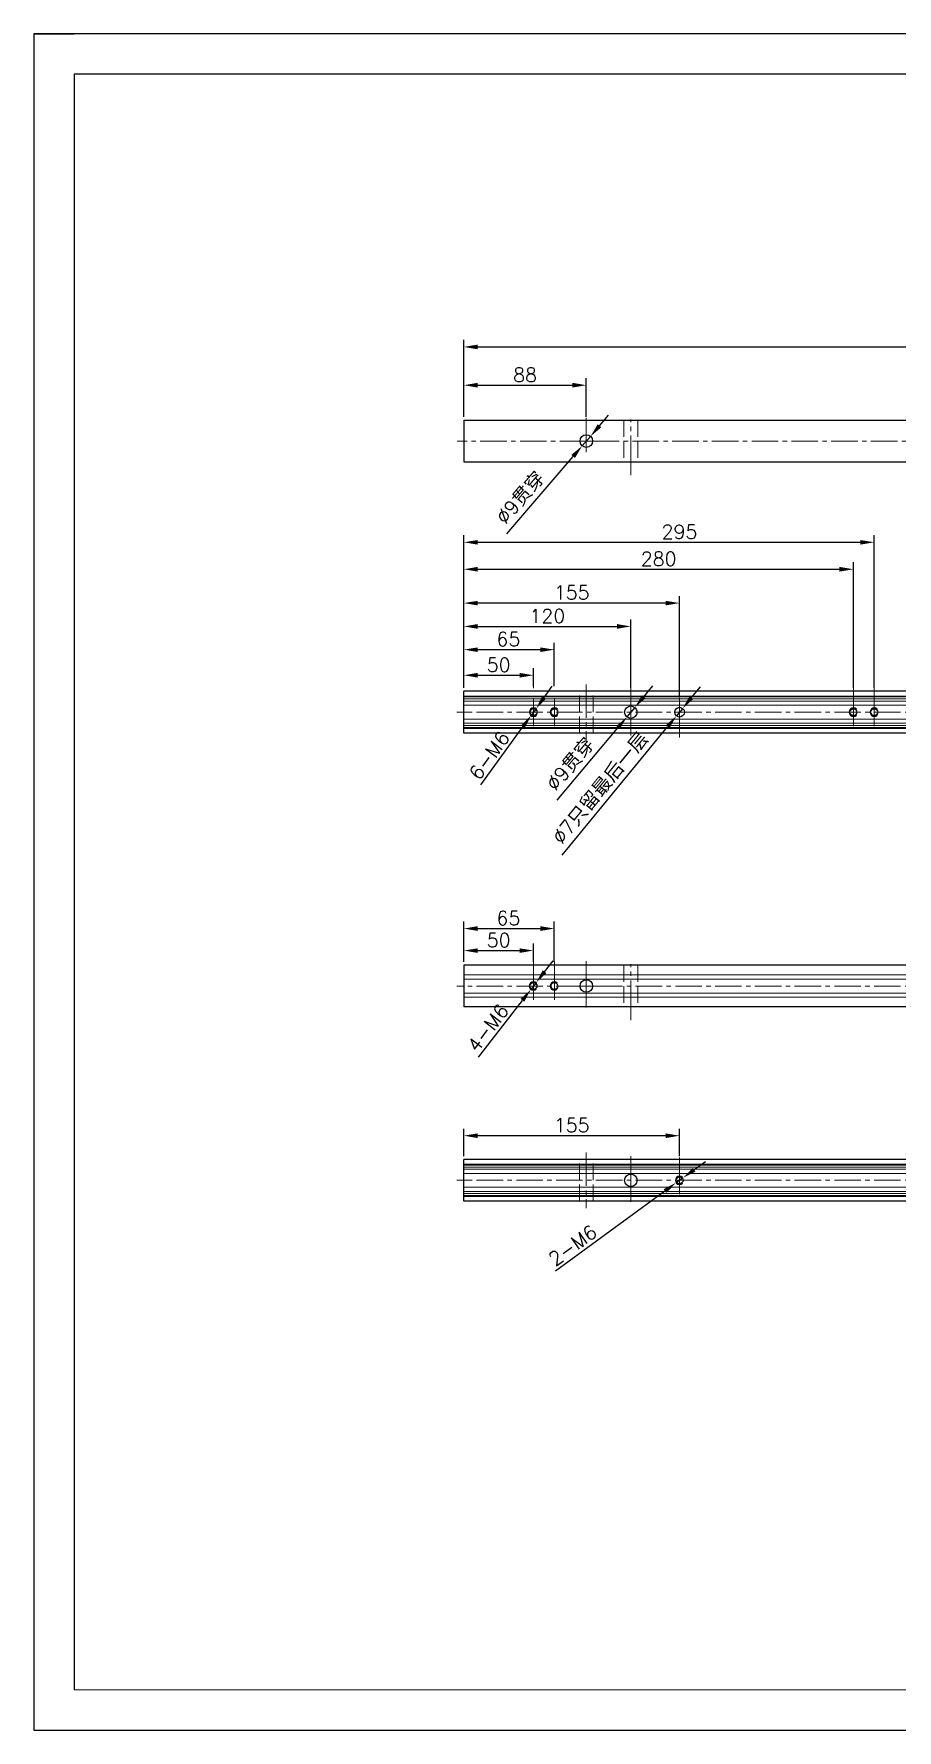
# Model space of a CAD drawing. Header units: millimetres. Extents: x -30327 to 34858, y 4015 to 75103.
# Drawn here: x 10949 to 11570, y 60062 to 61281 of the extents above; entities that cross this region are included whole.
import ezdxf

# ---------------------------------------------------------------- set-up
doc = ezdxf.new("R2010")
doc.units = ezdxf.units.MM
doc.linetypes.add('ACAD_ISO02W100', pattern=[15, 12, -3])
doc.linetypes.add('CENTER2', pattern=[28.575, 19.05, -3.175, 3.175, -3.175])
doc.layers.add('A-TITLEBLOCK', color=7, linetype='Continuous', lineweight=18)
doc.layers.add('cen', color=1, linetype='CENTER2', lineweight=9)
for name, color, linetype in [('green', 3, 'ACAD_ISO02W100'), ('print', 30, 'Continuous'), ('red', 1, 'CENTER2'), ('yellow', 2, 'Continuous')]:
    doc.layers.add(name, color=color, linetype=linetype)
doc.styles.add('GB', font='GBENOR.SHX', dxfattribs={"bigfont": 'gbcbig.shx'})
doc.styles.get("Standard").update_dxf_attribs({"font": 'txt', "bigfont": 'gbcbig.shx'})
doc.dimstyles.new('1-4', dxfattribs={"dimscale": 4, "dimtxt": 2.5, "dimasz": 2.5, "dimexe": 1.25, "dimexo": 0.625, "dimtad": 1, "dimdsep": 46, "dimtxsty": 'Standard', "dimcen": 2.5, "dimadec": 0, "dimazin": 0, "dimtfac": 1, "dimtmove": 0, "dimatfit": 3, "dimfxl": 0, "dimarcsym": 0})

# ---------------------------------------------------------------- blocks, each defined once
blk = doc.blocks.new('*D90')
at = {"layer": 'Defpoints', "color": 0, "transparency": 16777216}
for p in [(12172.5, 61056.3), (11258.5, 61003.6), (12172.5, 61004.3)]:
    blk.add_point(p, dxfattribs=at)
at = {"layer": 'yellow', "color": 0, "lineweight": -2, "transparency": 16777216}
for p, q in [((11258.5, 61006.1), (11258.5, 61061.3)), ((11268.5, 61056.3), (12162.5, 61056.3)), ((12172.5, 61006.8), (12172.5, 61061.3))]:
    blk.add_line(p, q, dxfattribs=at)
at = {"layer": 'yellow', "color": 0, "transparency": 16777216}
for points in [[(11268.5, 61058), (11268.5, 61054.6), (11258.5, 61056.3)], [(12162.5, 61058), (12162.5, 61054.6), (12172.5, 61056.3)]]:
    blk.add_solid(points, dxfattribs=at)
at = {"layer": 'yellow', "color": 0, "lineweight": 9, "transparency": 16777216, "insert": (11715.5, 61070.5), "char_height": 10, "attachment_point": 5}
blk.add_mtext('914\\S-0.3^ -0.5;', dxfattribs=at)
blk = doc.blocks.new('*D91')
at = {"layer": 'Defpoints', "color": 0, "transparency": 16777216}
for p in [(11310.4, 60599.3), (11306.7, 60594.5)]:
    blk.add_point(p, dxfattribs=at)
at = {"layer": 'yellow', "color": 0, "lineweight": -2, "transparency": 16777216}
for p, q in [((11316.5, 60607.2), (11322.6, 60615.1)), ((11310.4, 60599.3), (11306.7, 60594.5)), ((11269, 60545.7), (11300.6, 60586.6))]:
    blk.add_line(p, q, dxfattribs=at)
at = {"layer": 'yellow', "color": 0, "transparency": 16777216}
for points in [[(11315.2, 60608.2), (11317.8, 60606.2), (11310.4, 60599.3)], [(11299.3, 60587.6), (11301.9, 60585.6), (11306.7, 60594.5)]]:
    blk.add_solid(points, dxfattribs=at)
at = {"layer": 'yellow', "color": 0, "lineweight": 9, "transparency": 16777216, "insert": (11275.8, 60566.8), "char_height": 10, "attachment_point": 5, "rotation": 52.3198}
blk.add_mtext('4-M6', dxfattribs=at)
blk = doc.blocks.new('*D92')
at = {"layer": 'Defpoints', "color": 0, "transparency": 16777216}
for p in [(11258.5, 60489.3), (11258.5, 60472.2), (11413.5, 60472.2)]:
    blk.add_point(p, dxfattribs=at)
at = {"layer": 'yellow', "color": 0, "lineweight": -2, "transparency": 16777216}
for p, q in [((11258.5, 60474.7), (11258.5, 60494.3)), ((11403.5, 60489.3), (11268.5, 60489.3)), ((11413.5, 60474.7), (11413.5, 60494.3))]:
    blk.add_line(p, q, dxfattribs=at)
at = {"layer": 'yellow', "color": 0, "transparency": 16777216}
for points in [[(11268.5, 60491), (11268.5, 60487.6), (11258.5, 60489.3)], [(11403.5, 60491), (11403.5, 60487.6), (11413.5, 60489.3)]]:
    blk.add_solid(points, dxfattribs=at)
at = {"layer": 'yellow', "color": 0, "lineweight": 9, "transparency": 16777216, "insert": (11336, 60496.8), "char_height": 10, "attachment_point": 5}
blk.add_mtext('155', dxfattribs=at)
blk = doc.blocks.new('*D93')
at = {"layer": 'Defpoints', "color": 0, "transparency": 16777216}
for p in [(11411.1, 60455.5), (11416, 60459)]:
    blk.add_point(p, dxfattribs=at)
at = {"layer": 'yellow', "color": 0, "lineweight": -2, "transparency": 16777216}
for p, q in [((11424, 60464.9), (11432.1, 60470.8)), ((11416, 60459), (11411.1, 60455.5)), ((11324.4, 60392.2), (11403, 60449.6))]:
    blk.add_line(p, q, dxfattribs=at)
at = {"layer": 'yellow', "color": 0, "transparency": 16777216}
for points in [[(11423.1, 60466.2), (11425, 60463.5), (11416, 60459)], [(11402.1, 60450.9), (11404, 60448.2), (11411.1, 60455.5)]]:
    blk.add_solid(points, dxfattribs=at)
at = {"layer": 'yellow', "color": 0, "lineweight": 9, "transparency": 16777216, "insert": (11336.8, 60410.5), "char_height": 10, "attachment_point": 5, "rotation": 36.1008}
blk.add_mtext('2-M6', dxfattribs=at)
blk = doc.blocks.new('*D94')
at = {"layer": 'Defpoints', "color": 0, "transparency": 16777216}
for p in [(11415.8, 60796.5), (11411.3, 60791.1)]:
    blk.add_point(p, dxfattribs=at)
at = {"layer": 'yellow', "color": 0, "lineweight": -2, "transparency": 16777216}
for p, q in [((11422.1, 60804.2), (11428.5, 60811.9)), ((11415.8, 60796.5), (11411.3, 60791.1)), ((11329.2, 60691), (11405, 60783.3))]:
    blk.add_line(p, q, dxfattribs=at)
at = {"layer": 'yellow', "color": 0, "transparency": 16777216}
for points in [[(11420.8, 60805.3), (11423.4, 60803.1), (11415.8, 60796.5)], [(11403.7, 60784.4), (11406.3, 60782.3), (11411.3, 60791.1)]]:
    blk.add_solid(points, dxfattribs=at)
at = {"layer": 'yellow', "color": 0, "lineweight": 9, "transparency": 16777216, "insert": (11356.9, 60739), "char_height": 10, "attachment_point": 5, "rotation": 50.6195}
blk.add_mtext('∅7{\\fSimSun|b0|i0|c134|p2;只留最后一层}', dxfattribs=at)
blk = doc.blocks.new('*D95')
at = {"layer": 'Defpoints', "color": 0, "transparency": 16777216}
for p in [(11381.4, 60797.2), (11375.7, 60790.3)]:
    blk.add_point(p, dxfattribs=at)
at = {"layer": 'yellow', "color": 0, "lineweight": -2, "transparency": 16777216}
for p, q in [((11387.8, 60804.9), (11394.3, 60812.6)), ((11381.4, 60797.2), (11375.7, 60790.3)), ((11325.6, 60730.4), (11369.2, 60782.6))]:
    blk.add_line(p, q, dxfattribs=at)
at = {"layer": 'yellow', "color": 0, "transparency": 16777216}
for points in [[(11386.6, 60806), (11389.1, 60803.8), (11381.4, 60797.2)], [(11368, 60783.7), (11370.5, 60781.6), (11375.7, 60790.3)]]:
    blk.add_solid(points, dxfattribs=at)
at = {"layer": 'yellow', "color": 0, "lineweight": 9, "transparency": 16777216, "insert": (11335.3, 60756.3), "char_height": 10, "attachment_point": 5, "rotation": 50.1013}
blk.add_mtext('∅9{\\fSimSun|b0|i0|c134|p2;贯穿}', dxfattribs=at)
blk = doc.blocks.new('*D96')
at = {"layer": 'Defpoints', "color": 0, "transparency": 16777216}
for p in [(11258.5, 60872.2), (11258.5, 60808.8), (11413.5, 60801.8)]:
    blk.add_point(p, dxfattribs=at)
at = {"layer": 'yellow', "color": 0, "lineweight": -2, "transparency": 16777216}
for p, q in [((11258.5, 60811.3), (11258.5, 60877.2)), ((11403.5, 60872.2), (11268.5, 60872.2)), ((11413.5, 60804.3), (11413.5, 60877.2))]:
    blk.add_line(p, q, dxfattribs=at)
at = {"layer": 'yellow', "color": 0, "transparency": 16777216}
for points in [[(11268.5, 60873.8), (11268.5, 60870.5), (11258.5, 60872.2)], [(11403.5, 60873.8), (11403.5, 60870.5), (11413.5, 60872.2)]]:
    blk.add_solid(points, dxfattribs=at)
at = {"layer": 'yellow', "color": 0, "lineweight": 9, "transparency": 16777216, "insert": (11336, 60879.7), "char_height": 10, "attachment_point": 5}
blk.add_mtext('155', dxfattribs=at)
blk = doc.blocks.new('*D97')
at = {"layer": 'Defpoints', "color": 0, "transparency": 16777216}
for p in [(11310.4, 60796.2), (11306.8, 60791.3)]:
    blk.add_point(p, dxfattribs=at)
at = {"layer": 'yellow', "color": 0, "lineweight": -2, "transparency": 16777216}
for p, q in [((11316.3, 60804.3), (11322.1, 60812.4)), ((11310.4, 60796.2), (11306.8, 60791.3)), ((11270.6, 60741.5), (11301, 60783.2))]:
    blk.add_line(p, q, dxfattribs=at)
at = {"layer": 'yellow', "color": 0, "transparency": 16777216}
for points in [[(11314.9, 60805.3), (11317.6, 60803.3), (11310.4, 60796.2)], [(11299.6, 60784.2), (11302.3, 60782.3), (11306.8, 60791.3)]]:
    blk.add_solid(points, dxfattribs=at)
at = {"layer": 'yellow', "color": 0, "lineweight": 9, "transparency": 16777216, "insert": (11276.8, 60762.7), "char_height": 10, "attachment_point": 5, "rotation": 53.9717}
blk.add_mtext('6-M6', dxfattribs=at)
blk = doc.blocks.new('*D98')
at = {"layer": 'Defpoints', "color": 0, "transparency": 16777216}
for p in [(11349.5, 60992), (11343.6, 60985.2)]:
    blk.add_point(p, dxfattribs=at)
at = {"layer": 'yellow', "color": 0, "lineweight": -2, "transparency": 16777216}
for p, q in [((11356, 60999.6), (11362.5, 61007.2)), ((11349.5, 60992), (11343.6, 60985.2)), ((11289.3, 60922), (11337.1, 60977.6))]:
    blk.add_line(p, q, dxfattribs=at)
at = {"layer": 'yellow', "color": 0, "transparency": 16777216}
for points in [[(11354.7, 61000.7), (11357.3, 60998.5), (11349.5, 60992)], [(11335.8, 60978.7), (11338.4, 60976.5), (11343.6, 60985.2)]]:
    blk.add_solid(points, dxfattribs=at)
at = {"layer": 'yellow', "color": 0, "lineweight": 9, "transparency": 16777216, "insert": (11299.4, 60947.8), "char_height": 10, "attachment_point": 5, "rotation": 49.3579}
blk.add_mtext('∅9{\\fSimSun|b0|i0|c134|p2;贯穿}', dxfattribs=at)
blk = doc.blocks.new('*D127')
at = {"layer": 'Defpoints', "color": 0, "transparency": 16777216}
for p in [(11346.5, 61028.8), (11258.5, 61003.6), (11346.5, 61003.6)]:
    blk.add_point(p, dxfattribs=at)
at = {"layer": 'yellow', "color": 0, "lineweight": -2, "transparency": 16777216}
for p, q in [((11258.5, 61006.1), (11258.5, 61033.8)), ((11268.5, 61028.8), (11336.5, 61028.8)), ((11346.5, 61006.1), (11346.5, 61033.8))]:
    blk.add_line(p, q, dxfattribs=at)
at = {"layer": 'yellow', "color": 0, "transparency": 16777216}
for points in [[(11268.5, 61030.5), (11268.5, 61027.1), (11258.5, 61028.8)], [(11336.5, 61030.5), (11336.5, 61027.1), (11346.5, 61028.8)]]:
    blk.add_solid(points, dxfattribs=at)
at = {"layer": 'yellow', "color": 0, "lineweight": 9, "transparency": 16777216, "insert": (11302.5, 61036.3), "char_height": 10, "attachment_point": 5}
blk.add_mtext('88', dxfattribs=at)
blk = doc.blocks.new('*D128')
at = {"layer": 'Defpoints', "color": 0, "transparency": 16777216}
for p in [(11308.5, 60820.3), (11258.5, 60809.4), (11308.5, 60809.9)]:
    blk.add_point(p, dxfattribs=at)
at = {"layer": 'yellow', "color": 0, "lineweight": -2, "transparency": 16777216}
for p, q in [((11258.5, 60811.9), (11258.5, 60825.3)), ((11268.5, 60820.3), (11298.5, 60820.3)), ((11308.5, 60812.4), (11308.5, 60825.3))]:
    blk.add_line(p, q, dxfattribs=at)
at = {"layer": 'yellow', "color": 0, "transparency": 16777216}
for points in [[(11268.5, 60822), (11268.5, 60818.6), (11258.5, 60820.3)], [(11298.5, 60822), (11298.5, 60818.6), (11308.5, 60820.3)]]:
    blk.add_solid(points, dxfattribs=at)
at = {"layer": 'yellow', "color": 0, "lineweight": 9, "transparency": 16777216, "insert": (11283.5, 60827.8), "char_height": 10, "attachment_point": 5}
blk.add_mtext('50', dxfattribs=at)
blk = doc.blocks.new('*D129')
at = {"layer": 'Defpoints', "color": 0, "transparency": 16777216}
for p in [(11378.5, 60855.4), (11258.5, 60808.8), (11378.5, 60808.8)]:
    blk.add_point(p, dxfattribs=at)
at = {"layer": 'yellow', "color": 0, "lineweight": -2, "transparency": 16777216}
for p, q in [((11258.5, 60811.3), (11258.5, 60860.4)), ((11268.5, 60855.4), (11368.5, 60855.4)), ((11378.5, 60811.3), (11378.5, 60860.4))]:
    blk.add_line(p, q, dxfattribs=at)
at = {"layer": 'yellow', "color": 0, "transparency": 16777216}
for points in [[(11268.5, 60857.1), (11268.5, 60853.7), (11258.5, 60855.4)], [(11368.5, 60857.1), (11368.5, 60853.7), (11378.5, 60855.4)]]:
    blk.add_solid(points, dxfattribs=at)
at = {"layer": 'yellow', "color": 0, "lineweight": 9, "transparency": 16777216, "insert": (11318.5, 60862.9), "char_height": 10, "attachment_point": 5}
blk.add_mtext('120', dxfattribs=at)
blk = doc.blocks.new('*D130')
at = {"layer": 'Defpoints', "color": 0, "transparency": 16777216}
for p in [(11538.5, 60896.5), (11258.5, 60808.8), (11538.5, 60808.8)]:
    blk.add_point(p, dxfattribs=at)
at = {"layer": 'yellow', "color": 0, "lineweight": -2, "transparency": 16777216}
for p, q in [((11258.5, 60811.3), (11258.5, 60901.5)), ((11268.5, 60896.5), (11528.5, 60896.5)), ((11538.5, 60811.3), (11538.5, 60901.5))]:
    blk.add_line(p, q, dxfattribs=at)
at = {"layer": 'yellow', "color": 0, "transparency": 16777216}
for points in [[(11268.5, 60898.2), (11268.5, 60894.8), (11258.5, 60896.5)], [(11528.5, 60898.2), (11528.5, 60894.8), (11538.5, 60896.5)]]:
    blk.add_solid(points, dxfattribs=at)
at = {"layer": 'yellow', "color": 0, "lineweight": 9, "transparency": 16777216, "insert": (11398.5, 60904), "char_height": 10, "attachment_point": 5}
blk.add_mtext('280', dxfattribs=at)
blk = doc.blocks.new('*D131')
at = {"layer": 'Defpoints', "color": 0, "transparency": 16777216}
for p in [(11258.5, 60611.9), (11308.5, 60622.4), (11308.5, 60611.9)]:
    blk.add_point(p, dxfattribs=at)
at = {"layer": 'yellow', "color": 0, "lineweight": -2, "transparency": 16777216}
for p, q in [((11258.5, 60614.4), (11258.5, 60627.4)), ((11308.5, 60614.4), (11308.5, 60627.4)), ((11268.5, 60622.4), (11298.5, 60622.4))]:
    blk.add_line(p, q, dxfattribs=at)
at = {"layer": 'yellow', "color": 0, "transparency": 16777216}
for points in [[(11268.5, 60624), (11268.5, 60620.7), (11258.5, 60622.4)], [(11298.5, 60624), (11298.5, 60620.7), (11308.5, 60622.4)]]:
    blk.add_solid(points, dxfattribs=at)
at = {"layer": 'yellow', "color": 0, "lineweight": 9, "transparency": 16777216, "insert": (11283.5, 60629.9), "char_height": 10, "attachment_point": 5}
blk.add_mtext('50', dxfattribs=at)
blk = doc.blocks.new('*D429')
at = {"layer": 'Defpoints', "color": 0, "transparency": 16777216}
for p in [(11323.5, 60838.7), (11258.5, 60809.4), (11323.5, 60809.9)]:
    blk.add_point(p, dxfattribs=at)
at = {"layer": 'yellow', "color": 0, "lineweight": -2, "transparency": 16777216}
for p, q in [((11258.5, 60811.9), (11258.5, 60843.7)), ((11323.5, 60812.4), (11323.5, 60843.7)), ((11268.5, 60838.7), (11313.5, 60838.7))]:
    blk.add_line(p, q, dxfattribs=at)
at = {"layer": 'yellow', "color": 0, "transparency": 16777216}
for points in [[(11268.5, 60840.3), (11268.5, 60837), (11258.5, 60838.7)], [(11313.5, 60840.3), (11313.5, 60837), (11323.5, 60838.7)]]:
    blk.add_solid(points, dxfattribs=at)
at = {"layer": 'yellow', "color": 0, "lineweight": 9, "transparency": 16777216, "insert": (11290.5, 60846.2), "char_height": 10, "attachment_point": 5}
blk.add_mtext('65', dxfattribs=at)
blk = doc.blocks.new('*D430')
at = {"layer": 'Defpoints', "color": 0, "transparency": 16777216}
for p in [(11553.5, 60915.9), (11258.5, 60811.3), (11553.5, 60808.8)]:
    blk.add_point(p, dxfattribs=at)
at = {"layer": 'yellow', "color": 0, "lineweight": -2, "transparency": 16777216}
for p, q in [((11258.5, 60813.8), (11258.5, 60920.9)), ((11268.5, 60915.9), (11543.5, 60915.9)), ((11553.5, 60811.3), (11553.5, 60920.9))]:
    blk.add_line(p, q, dxfattribs=at)
at = {"layer": 'yellow', "color": 0, "transparency": 16777216}
for points in [[(11268.5, 60917.5), (11268.5, 60914.2), (11258.5, 60915.9)], [(11543.5, 60917.5), (11543.5, 60914.2), (11553.5, 60915.9)]]:
    blk.add_solid(points, dxfattribs=at)
at = {"layer": 'yellow', "color": 0, "lineweight": 9, "transparency": 16777216, "insert": (11413.5, 60923.4), "char_height": 10, "attachment_point": 5}
blk.add_mtext('295', dxfattribs=at)
blk = doc.blocks.new('*D433')
at = {"layer": 'Defpoints', "color": 0, "transparency": 16777216}
for p in [(11323.5, 60638.2), (11258.5, 60611.9), (11323.5, 60611.9)]:
    blk.add_point(p, dxfattribs=at)
at = {"layer": 'yellow', "color": 0, "lineweight": -2, "transparency": 16777216}
for p, q in [((11258.5, 60614.4), (11258.5, 60643.2)), ((11268.5, 60638.2), (11313.5, 60638.2)), ((11323.5, 60614.4), (11323.5, 60643.2))]:
    blk.add_line(p, q, dxfattribs=at)
at = {"layer": 'yellow', "color": 0, "transparency": 16777216}
for points in [[(11268.5, 60639.9), (11268.5, 60636.5), (11258.5, 60638.2)], [(11313.5, 60639.9), (11313.5, 60636.5), (11323.5, 60638.2)]]:
    blk.add_solid(points, dxfattribs=at)
at = {"layer": 'yellow', "color": 0, "lineweight": 9, "transparency": 16777216, "insert": (11290.5, 60645.7), "char_height": 10, "attachment_point": 5}
blk.add_mtext('65', dxfattribs=at)
blk = doc.blocks.new('DT-A2-TITLE')
for p, q in [((594, 420), (0, 420)), ((0, 420), (0, 420)), ((0, 420), (0, 0)), ((0, 420), (10, 420)), ((10, 410), (10, 10)), ((584, 410), (10, 410))]:
    blk.add_line(p, q)
at = {"layer": 'A-TITLEBLOCK', "color": 7}
for p, q in [((10, 10), (584, 10)), ((0, 0), (594, 0))]:
    blk.add_line(p, q, dxfattribs=at)
at = {"style": 'GB'}
for tag, p, height in [('#设计', (451.96, 38.52), 3.5), ('#品名', (523.32, 37.95), 3.5), ('#审核', (451.99, 28.1), 3.5), ('#图号', (526.67, 27.2), 3.5), ('#材料说明', (442.15, 13.59), 3), ('#数量', (520.33, 14.51), 3.5), ('#版本', (552.92, 14.47), 3.5)]:
    blk.add_attdef(tag, p, '', height=height, dxfattribs=at)

msp = doc.modelspace()

# ---------------------------------------------------------------- linework, layer by layer
for p, q in [((11258.5413, 61003.632), (11258.5413, 60973.632)), ((12172.5413, 60808.7604), (11258.5413, 60808.7604)), ((11258.5413, 60778.7604), (11258.5413, 60808.7604)), ((12172.5413, 60778.7604), (11258.5413, 60778.7604)), ((12172.5413, 60611.8813), (11258.5413, 60611.8813)), ((11258.5413, 60611.8813), (11258.5413, 60581.8813)), ((12172.5413, 60581.8813), (11258.5413, 60581.8813)), ((12172.5413, 60472.2286), (11258.5413, 60472.2286)), ((11258.5413, 60442.2286), (11258.5413, 60472.2286)), ((12172.5413, 60442.2286), (11258.5413, 60442.2286))]:
    msp.add_line(p, q)
at = {"lineweight": 9}
for p, q in [((12172.5413, 60805.2604), (11258.5413, 60805.2604)), ((12172.5413, 60804.7604), (11258.5413, 60804.7604)), ((12172.5413, 60803.2604), (11258.5413, 60803.2604)), ((12172.5413, 60801.7604), (11258.5413, 60801.7604)), ((12172.5413, 60798.7604), (11258.5413, 60798.7604)), ((12172.5413, 60788.7604), (11258.5413, 60788.7604)), ((12172.5413, 60785.7604), (11258.5413, 60785.7604)), ((12172.5413, 60784.2604), (11258.5413, 60784.2604)), ((12172.5413, 60782.7604), (11258.5413, 60782.7604)), ((12172.5413, 60782.1186), (11258.5413, 60782.1186)), ((12172.5413, 60604.8813), (11258.5413, 60604.8813)), ((12172.5413, 60601.8813), (11258.5413, 60601.8813)), ((12172.5413, 60591.8813), (11258.5413, 60591.8813)), ((12172.5413, 60588.8813), (11258.5413, 60588.8813)), ((12172.5413, 60468.7286), (11258.5413, 60468.7286)), ((12172.5413, 60468.2286), (11258.5413, 60468.2286)), ((12172.5413, 60466.7286), (11258.5413, 60466.7286)), ((12172.5413, 60465.2286), (11258.5413, 60465.2286)), ((12172.5413, 60462.2286), (11258.5413, 60462.2286)), ((12172.5413, 60449.2286), (11258.5413, 60449.2286)), ((12172.5413, 60447.7286), (11258.5413, 60447.7286)), ((12172.5413, 60446.2286), (11258.5413, 60446.2286)), ((12172.5413, 60445.5868), (11258.5413, 60445.5868))]:
    msp.add_line(p, q, dxfattribs=at)
for points in [[(11258.5413, 61003.632), (12172.5413, 61003.632)], [(11258.5413, 60973.632), (12172.5413, 60973.632)]]:
    msp.add_lwpolyline(points)
for centre, radius in [((11346.5413, 60988.632), 4.5), ((11308.6113, 60793.7604), 2.5), ((11323.6113, 60793.7604), 2.5), ((11378.5413, 60793.7604), 4.5), ((11413.5413, 60793.7604), 3.5), ((11538.5413, 60793.7604), 2.5), ((11553.5413, 60793.7604), 2.5), ((11308.5413, 60596.8813), 2.5), ((11323.5413, 60596.8813), 2.5), ((11346.5413, 60596.8813), 4.5), ((11378.5413, 60457.2286), 4.5), ((11413.5413, 60457.2286), 2.5)]:
    msp.add_circle(centre, radius)
for centre in [(11308.6113, 60793.7604), (11323.6113, 60793.7604), (11538.5413, 60793.7604), (11553.5413, 60793.7604), (11308.5413, 60596.8813), (11323.5413, 60596.8813), (11413.5413, 60457.2286)]:
    msp.add_arc(centre, 3, 45, 315)
at = {"layer": 'cen', "lineweight": 9}
for p, q in [((11346.5413, 60988.632), (11346.5413, 61005.4042)), ((11346.5413, 60988.632), (11253.777, 60988.632)), ((11346.5413, 60988.632), (11346.5413, 60980.632)), ((11346.5413, 60988.632), (11354.5413, 60988.632)), ((12084.5413, 60988.632), (11351.0413, 60988.632)), ((11346.5413, 60808.7604), (11346.5413, 60813.7604)), ((11346.5413, 60808.7604), (11346.5413, 60778.7604)), ((11378.5413, 60793.7604), (11378.5413, 60811.8573)), ((11378.5413, 60793.7604), (11378.5413, 60777.0211)), ((11413.5413, 60793.7604), (11413.5413, 60803.7604)), ((11413.5413, 60793.7604), (11413.5413, 60775.6256)), ((11346.5413, 60778.7604), (11346.5413, 60773.7604)), ((11346.5413, 60596.8813), (11346.5413, 60614.8103)), ((11346.5413, 60596.8813), (11338.5413, 60596.8813)), ((11346.5413, 60596.8813), (11346.5413, 60581.4837)), ((11346.5413, 60596.8813), (11354.5413, 60596.8813)), ((11346.5413, 60472.2286), (11346.5413, 60477.2286)), ((11346.5413, 60472.2286), (11346.5413, 60442.2286)), ((11378.5413, 60457.2286), (11378.5413, 60474.6984)), ((11413.5413, 60457.2286), (11413.5413, 60473.5938)), ((11413.5413, 60457.2286), (11413.5413, 60467.2286)), ((11378.5413, 60457.2286), (11378.5413, 60441.7362)), ((11413.5413, 60457.2286), (11413.5413, 60447.2286)), ((11413.5413, 60457.2286), (11413.5413, 60447.2286)), ((11346.5413, 60442.2286), (11346.5413, 60437.2286))]:
    msp.add_line(p, q, dxfattribs=at)
at = {"layer": 'green', "lineweight": 9}
for p, q in [((11373.5413, 61003.632), (11373.5413, 60973.632)), ((11383.5413, 61003.632), (11383.5413, 60973.632)), ((11341.5413, 60778.7604), (11341.5413, 60808.7604)), ((11351.5413, 60778.7604), (11351.5413, 60808.7604)), ((11373.5413, 60611.8813), (11373.5413, 60581.8813)), ((11383.5413, 60611.8813), (11383.5413, 60581.8813)), ((11341.5413, 60442.2286), (11341.5413, 60472.2286)), ((11351.5413, 60442.2286), (11351.5413, 60472.2286))]:
    msp.add_line(p, q, dxfattribs=at)
at = {"layer": 'print'}
msp.add_lwpolyline([(10949.4504, 60062.0396), (12673.8561, 60062.0396), (12673.8561, 61281.3164), (10949.4504, 61281.3164)], close=True, dxfattribs=at)
at = {"layer": 'red', "lineweight": 9}
for p, q in [((11378.5413, 60973.632), (11378.5413, 61004.257)), ((11378.5413, 60973.632), (11378.5413, 60964.1898)), ((11538.5413, 60793.7604), (11538.5413, 60812.0121)), ((11553.5413, 60793.7604), (11553.5413, 60812.0121)), ((11258.5413, 60793.7604), (11253.5413, 60793.7604)), ((12172.5413, 60793.7604), (11258.5413, 60793.7604)), ((11261.9302, 60793.7604), (11258.5948, 60793.7604)), ((11308.6113, 60793.7604), (11308.6113, 60803.7604)), ((11308.6113, 60793.7604), (11308.6113, 60783.7604)), ((11323.6113, 60793.7604), (11323.6113, 60803.7604)), ((11323.6113, 60793.7604), (11323.6113, 60783.7604)), ((11538.5413, 60793.7604), (11538.5413, 60803.7604)), ((11538.5413, 60793.7604), (11538.5413, 60783.7604)), ((11538.5413, 60793.7604), (11538.5413, 60783.7604)), ((11553.5413, 60793.7604), (11553.5413, 60803.7604)), ((11553.5413, 60793.7604), (11553.5413, 60783.7604)), ((11553.5413, 60793.7604), (11553.5413, 60783.7604)), ((11308.5413, 60596.8813), (11308.5413, 60614.498)), ((11323.5413, 60596.8813), (11323.5413, 60614.498)), ((11378.5413, 60581.8813), (11378.5413, 60612.5063)), ((11258.5413, 60596.8813), (11253.5413, 60596.8813)), ((11258.5413, 60596.8813), (11253.5413, 60596.8813)), ((12172.5413, 60596.8813), (11258.5413, 60596.8813)), ((11308.5413, 60596.8813), (11308.5413, 60586.8813)), ((11323.5413, 60596.8813), (11323.5413, 60586.8813)), ((11378.5413, 60581.8813), (11378.5413, 60572.4391)), ((11258.5413, 60457.2286), (11253.5413, 60457.2286)), ((12172.5413, 60457.2286), (11258.5413, 60457.2286)), ((11261.9302, 60457.2286), (11258.5948, 60457.2286))]:
    msp.add_line(p, q, dxfattribs=at)
at = {"layer": 'yellow', "lineweight": 9}
for p, q in [((11308.5382, 60811.1202), (11308.5382, 60817.1968)), ((11413.5325, 60477.6092), (11413.5325, 60483.6858)), ((12172.5413, 60452.2286), (11258.5413, 60452.2286))]:
    msp.add_line(p, q, dxfattribs=at)

# ---------------------------------------------------------------- block references
at = {"xscale": 2.90304, "yscale": 2.90304, "zscale": 2.90304}
msp.add_blockref('DT-A2-TITLE', (10949.4504, 60062.0396), dxfattribs=at)

# ---------------------------------------------------------------- dimensions: what is measured, and where the dimension line sits
at = {"layer": 'yellow', "lineweight": 9}
dim = msp.add_linear_dim(base=(12172.5413, 61056.3015), p1=(11258.5413, 61003.632), p2=(12172.5413, 61004.257), dimstyle='1-4', override={"dimgap": 0.625, "dimtol": 1, "dimlim": 0, "dimtp": -0.3, "dimtm": 0.5}, dxfattribs=at)
dim.commit()
dim.dimension.update_dxf_attribs({"geometry": '*D90', "text_midpoint": (11715.5413, 61070.4682)})
for base, p1, p2, picture, middle in [((11346.5413, 61028.8087), (11258.5413, 61003.632), (11346.5413, 61003.632), '*D127', (11302.5413, 61028.8087)), ((11553.5413, 60915.8749), (11258.5413, 60811.2604), (11553.5413, 60808.7604), '*D430', (11413.5413, 60915.8749)), ((11258.5413, 60872.1661), (11413.5413, 60801.7604), (11258.5413, 60808.7604), '*D96', (11336.0413, 60872.1661)), ((11323.5382, 60838.6617), (11258.5413, 60809.3854), (11323.5382, 60809.9333), '*D429', (11290.5398, 60838.6617)), ((11323.5413, 60638.1966), (11258.5413, 60611.8813), (11323.5413, 60611.8813), '*D433', (11290.5413, 60638.1966))]:
    dim = msp.add_linear_dim(base=base, p1=p1, p2=p2, dimstyle='1-4', dxfattribs=at)
    dim.commit()
    dim.dimension.update_dxf_attribs({"geometry": picture, "text_midpoint": middle, "dimtype": 160})
for p1, p2, text, picture, middle in [((11349.4723, 60992.0466), (11343.6103, 60985.2174), '<>{\\fSimSun|b0|i0|c134|p2;贯穿}', '*D98', (11306.3497, 60941.8094)), ((11381.4277, 60797.2127), (11375.6548, 60790.3081), '<>{\\fSimSun|b0|i0|c134|p2;贯穿}', '*D95', (11342.3512, 60750.4755)), ((11415.9652, 60458.9962), (11411.1173, 60455.461), '2-M6', '*D93', (11341.1903, 60404.4678))]:
    dim = msp.add_diameter_dim_2p(p1=p1, p2=p2, text=text, dimstyle='1-4', dxfattribs=at)
    dim.commit()
    dim.dimension.update_dxf_attribs({"geometry": picture, "text_midpoint": middle, "dimtype": 163})
for base, p1, p2, picture, middle in [((11538.5413, 60896.5038), (11258.5413, 60808.7604), (11538.5413, 60808.7604), '*D130', (11398.5413, 60904.0038)), ((11378.5413, 60855.3884), (11258.5413, 60808.7604), (11378.5413, 60808.7604), '*D129', (11318.5413, 60862.8884)), ((11308.5382, 60820.3048), (11258.5413, 60809.3854), (11308.5382, 60809.9333), '*D128', (11283.5398, 60827.8048)), ((11308.5413, 60622.3806), (11258.5413, 60611.8813), (11308.5413, 60611.8813), '*D131', (11283.5413, 60629.8806)), ((11258.5413, 60489.2837), (11413.5413, 60472.2286), (11258.5413, 60472.2286), '*D92', (11336.0413, 60496.7837))]:
    dim = msp.add_linear_dim(base=base, p1=p1, p2=p2, dimstyle='1-4', dxfattribs=at)
    dim.commit()
    dim.dimension.update_dxf_attribs({"geometry": picture, "text_midpoint": middle})
for p1, p2, text, picture, middle in [((11310.3758, 60796.1866), (11306.8467, 60791.3342), '6-M6', '*D97', (11276.7637, 60762.7226)), ((11415.7619, 60796.4657), (11411.3207, 60791.0551), '<>{\\fSimSun|b0|i0|c134|p2;只留最后一层}', '*D94', (11356.8947, 60739.0226)), ((11310.3751, 60599.2556), (11306.7075, 60594.507), '4-M6', '*D91', (11275.8122, 60566.7745))]:
    dim = msp.add_diameter_dim_2p(p1=p1, p2=p2, text=text, dimstyle='1-4', dxfattribs=at)
    dim.commit()
    dim.dimension.update_dxf_attribs({"geometry": picture, "text_midpoint": middle})

doc.saveas('drawing.dxf')
